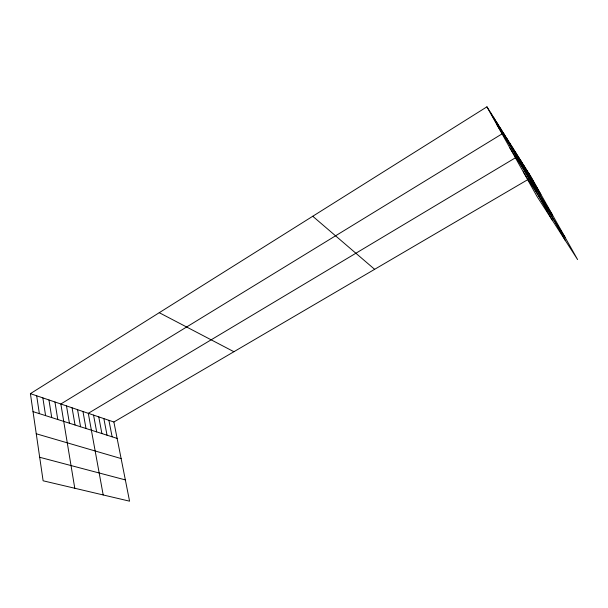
<?xml version="1.0" encoding="UTF-8"?>
<svg xmlns="http://www.w3.org/2000/svg" width="608" height="608" viewBox="0 0 608 608"><rect width="100%" height="100%" fill="white"/><g stroke="black" fill="none" stroke-linecap="round" stroke-linejoin="round"><path stroke-width="0.91" d="M30.4 393.65L113.878 422.005L129.565 501.174L43.115 480.791L30.4 393.65L486.932 106.826L531.415 177.513L577.6 259.578L536.963 196.331L486.932 106.826M113.878 422.005L528.306 179.337M529.857 178.425L531.415 177.513M39.687 457.277L125.347 479.902M36.252 433.77L121.121 458.569M33.022 411.624L117.131 438.406M159.258 312.694L233.913 351.72M312.748 216.258L374.634 269.321M523.313 171.912L565.083 237.34M509.778 147.698L552.611 215.179M497.131 125.066L540.892 194.362M528.823 173.402L538.354 190.342M526.194 169.222L535.77 186.246M523.518 164.966L533.14 182.081M520.79 160.641L530.465 177.848M565.448 240.669L518.024 156.241L88.297 413.318L103.185 494.958M515.204 151.764L524.97 169.146M512.339 147.204L522.15 164.677M509.42 142.568L519.278 160.132M506.449 137.841L516.352 155.504M552.117 219.921L503.424 133.038L60.853 403.993L74.776 488.254M500.247 127.992L510.249 145.844M497.017 122.854L507.064 140.798M493.719 117.61L503.819 135.652M490.36 112.267L500.506 130.408M108.9 420.318L112.123 436.81M103.862 418.6L107.046 435.199M98.747 416.868L101.893 433.557M93.556 415.104L96.672 431.893M82.969 411.502L86.009 428.496M77.558 409.67L80.56 426.763M72.071 407.801L75.035 425M66.5 405.916L69.418 423.214M54.948 401.987L57.775 419.505M48.952 399.95L51.733 417.582M42.864 397.883L45.592 415.621M36.678 395.785L39.36 413.638"/></g></svg>
